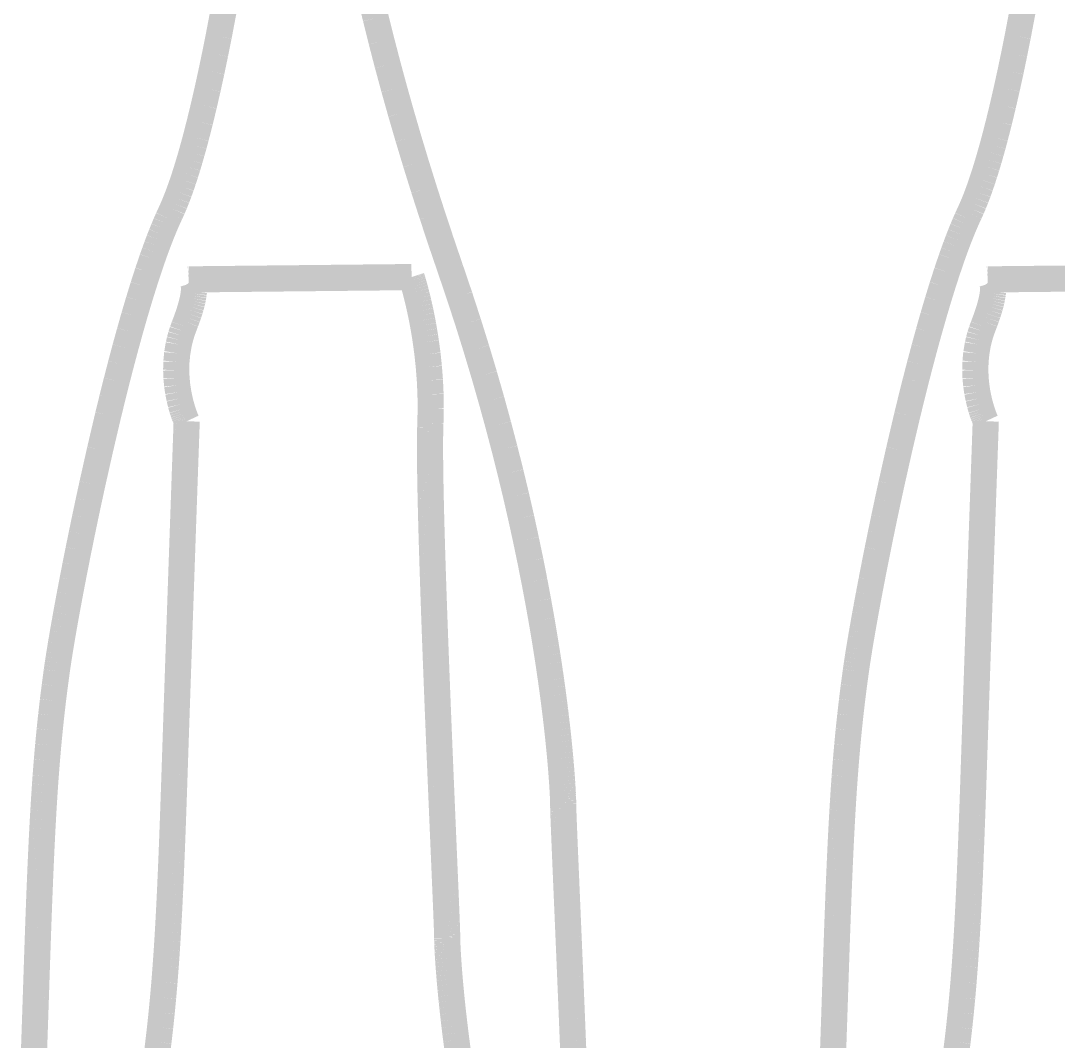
# Model space of a CAD drawing. Extents: x 0 to 49.7, y 1.1 to 69.1.
# Drawn here: x 23.67 to 37.46, y 32.82 to 46.38 of the extents above; entities that cross this region are included whole.
import ezdxf

# ---------------------------------------------------------------- set-up
doc = ezdxf.new("R2010")
doc.units = 0
doc.layers.get('0').update_dxf_attribs({"linetype": 'CONTINUOUS'})

msp = doc.modelspace()

# ---------------------------------------------------------------- linework, layer by layer
at = {"color": 24, "const_width": 0.3477502465248108}
for points in [[(28.321038193242636, 46.716261626169846), (28.39267784008495, 46.41563219712116)], [(26.305782536244138, 46.17493948616057), (26.395936965551435, 46.64963505660731)], [(36.92538250452381, 46.17493948616057), (37.01553693383111, 46.64963505660731)], [(28.39267784008495, 46.41563219712116), (28.4691103549378, 46.10907834279291)], [(26.25841238013805, 45.93908209319013), (26.305782536244138, 46.17493948616057)], [(36.87801234841772, 45.93908209319013), (36.92538250452381, 46.17493948616057)], [(28.4691103549378, 46.10907834279291), (28.55040803542272, 45.7965960834995)], [(26.20962545596242, 45.705986602018186), (26.25841238013805, 45.93908209319013)], [(36.82922542424209, 45.705986602018186), (36.87801234841772, 45.93908209319013)], [(28.55040803542272, 45.7965960834995), (28.636644505723098, 45.47818409267908)], [(26.159503844732512, 45.47698355419318), (26.20962545596242, 45.705986602018186)], [(36.779103813012185, 45.47698355419318), (36.82922542424209, 45.705986602018186)], [(26.10813087111534, 45.25339685845427), (26.159503844732512, 45.47698355419318)], [(28.636644505723098, 45.47818409267908), (28.727892063460455, 45.153838390646044)], [(36.72773083939501, 45.25339685845427), (36.779103813012185, 45.47698355419318)], [(26.05558965250262, 45.036559709473636), (26.10813087111534, 45.25339685845427)], [(36.67518962078229, 45.036559709473636), (36.72773083939501, 45.25339685845427)], [(28.727892063460455, 45.153838390646044), (28.82422433281819, 44.82355632427668)], [(26.001964135387237, 44.82779336286668), (26.05558965250262, 45.036559709473636)], [(36.621564103666906, 44.82779336286668), (36.67518962078229, 45.036559709473636)], [(25.974770197569264, 44.726852617597345), (26.001964135387237, 44.82779336286668)], [(28.82422433281819, 44.82355632427668), (28.925712284855955, 44.487336567009116)], [(36.594370165848936, 44.726852617597345), (36.621564103666906, 44.82779336286668)], [(25.947336234964226, 44.628429686743736), (25.974770197569264, 44.726852617597345)], [(36.5669362032439, 44.628429686743736), (36.594370165848936, 44.726852617597345)], [(25.891790436642225, 44.43979524296766), (25.919672860067028, 44.53268906397684)], [(25.919672860067028, 44.53268906397684), (25.947336234964226, 44.628429686743736)], [(36.5113904049219, 44.43979524296766), (36.539272828346704, 44.53268906397684)], [(36.539272828346704, 44.53268906397684), (36.5669362032439, 44.628429686743736)], [(25.863698499353205, 44.34991537051092), (25.891790436642225, 44.43979524296766)], [(28.925712284855955, 44.487336567009116), (29.03243087031901, 44.145176465719636)], [(36.48329846763288, 44.34991537051092), (36.5113904049219, 44.43979524296766)], [(25.806929610993645, 44.1798634053099), (25.835408323975805, 44.26321659340134)], [(25.835408323975805, 44.26321659340134), (25.863698499353205, 44.34991537051092)], [(36.426529579273314, 44.1798634053099), (36.45500829225548, 44.26321659340134)], [(36.45500829225548, 44.26321659340134), (36.48329846763288, 44.34991537051092)], [(25.749450348756515, 44.02385707711293), (25.778273967823022, 44.10002029990762)], [(25.778273967823022, 44.10002029990762), (25.806929610993645, 44.1798634053099)], [(29.03243087031901, 44.145176465719636), (29.144451060267016, 43.797073367284504)], [(36.369050317036184, 44.02385707711293), (36.39787393610269, 44.10002029990762)], [(36.39787393610269, 44.10002029990762), (36.426529579273314, 44.1798634053099)], [(25.691343042387434, 43.883228254030314), (25.72046969792949, 43.951538230596825)], [(25.72046969792949, 43.951538230596825), (25.749450348756515, 44.02385707711293)], [(36.3109430106671, 43.883228254030314), (36.34006966620916, 43.951538230596825)], [(36.34006966620916, 43.951538230596825), (36.369050317036184, 44.02385707711293)], [(25.63267368833908, 43.755382181058295), (25.662079668063384, 43.81909429420811)], [(25.662079668063384, 43.81909429420811), (25.691343042387434, 43.883228254030314)], [(36.252273656618755, 43.755382181058295), (36.28167963634306, 43.81909429420811)], [(36.28167963634306, 43.81909429420811), (36.3109430106671, 43.883228254030314)], [(25.57344021385854, 43.6179822095499), (25.603121869719974, 43.68830590702425)], [(25.603121869719974, 43.68830590702425), (25.63267368833908, 43.755382181058295)], [(29.144451060267016, 43.797073367284504), (29.261847142164292, 43.443021965456275)], [(36.19304018213821, 43.6179822095499), (36.22272183799964, 43.68830590702425)], [(36.22272183799964, 43.68830590702425), (36.252273656618755, 43.755382181058295)], [(25.51375222611974, 43.468038269066234), (25.5436449711376, 43.544519866708015)], [(25.5436449711376, 43.544519866708015), (25.57344021385854, 43.6179822095499)], [(36.13335219439941, 43.468038269066234), (36.16324493941727, 43.544519866708015)], [(36.16324493941727, 43.544519866708015), (36.19304018213821, 43.6179822095499)], [(25.48377715135626, 43.388654154068504), (25.51375222611974, 43.468038269066234)], [(29.261847142164292, 43.443021965456275), (29.38469075035144, 43.08302226023494)], [(36.10337711963593, 43.388654154068504), (36.13335219439941, 43.468038269066234)], [(25.423646838146308, 43.221624096791096), (25.453737075061504, 43.30647629978757)], [(25.453737075061504, 43.30647629978757), (25.48377715135626, 43.388654154068504)], [(36.04324680642598, 43.221624096791096), (36.073337043341176, 43.30647629978757)], [(36.073337043341176, 43.30647629978757), (36.10337711963593, 43.388654154068504)], [(25.363381630176924, 43.044350328808626), (25.423646838146308, 43.221624096791096)], [(35.9829815984566, 43.044350328808626), (36.04324680642598, 43.221624096791096)], [(25.30310945775776, 42.857748177806464), (25.363381630176924, 43.044350328808626)], [(29.38469075035144, 43.08302226023494), (29.506856485426656, 42.72277581450712)], [(35.92270942603743, 42.857748177806464), (35.9829815984566, 43.044350328808626)], [(25.242959163209743, 42.66273827771745), (25.30310945775776, 42.857748177806464)], [(28.868563999803612, 42.97504675740682), (25.9071028573152, 42.944193581600246)], [(25.9071028573152, 42.944193581600246), (25.909217396924607, 42.944366034642414)], [(25.909217396924607, 42.944366034642414), (25.914932888710773, 42.94418296910534)], [(25.914932888710773, 42.94418296910534), (25.92330880031292, 42.942609666735976)], [(25.92330880031292, 42.942609666735976), (25.933401614606087, 42.938595490538944)], [(25.933401614606087, 42.938595490538944), (25.94427179415089, 42.93110572226119)], [(25.94427179415089, 42.93110572226119), (25.954976485103302, 42.91909237803106)], [(25.954976485103302, 42.91909237803106), (25.96457349690022, 42.90151543334806)], [(25.96457349690022, 42.90151543334806), (25.972122297180867, 42.87733486371171)], [(25.972122297180867, 42.87733486371171), (25.976680695382147, 42.84550268525033)], [(25.976680695382147, 42.84550268525033), (25.977307164221884, 42.80498152658718)], [(28.869407029867464, 42.97247588051658), (28.868563999803612, 42.97504675740682)], [(28.871859842751906, 42.964853456052545), (28.869407029867464, 42.97247588051658)], [(28.875805701013007, 42.95230418082982), (28.871859842751906, 42.964853456052545)], [(28.881128530487764, 42.934963364158406), (28.875805701013007, 42.95230418082982)], [(28.88771358357504, 42.91295570285343), (28.881128530487764, 42.934963364158406)], [(28.895444122830902, 42.8864165062249), (28.88771358357504, 42.91295570285343)], [(28.90420407409235, 42.85547047108792), (28.895444122830902, 42.8864165062249)], [(28.913878026477313, 42.820250253628785), (28.90420407409235, 42.85547047108792)], [(35.86255913148942, 42.66273827771745), (35.92270942603743, 42.857748177806464)], [(39.488163968083285, 42.97504675740682), (36.52670282559487, 42.944193581600246)], [(36.52670282559487, 42.944193581600246), (36.52881736520428, 42.944366034642414)], [(36.52881736520428, 42.944366034642414), (36.534532856990445, 42.94418296910534)], [(36.534532856990445, 42.94418296910534), (36.542908768592596, 42.942609666735976)], [(36.542908768592596, 42.942609666735976), (36.553001582885756, 42.938595490538944)], [(36.553001582885756, 42.938595490538944), (36.56387176243056, 42.93110572226119)], [(36.56387176243056, 42.93110572226119), (36.574576453382974, 42.91909237803106)], [(36.574576453382974, 42.91909237803106), (36.58417346517989, 42.90151543334806)], [(36.58417346517989, 42.90151543334806), (36.59172226546054, 42.87733486371171)], [(36.59172226546054, 42.87733486371171), (36.596280663661815, 42.84550268525033)], [(36.596280663661815, 42.84550268525033), (36.596907132501556, 42.80498152658718)], [(25.968815178456737, 42.72562659595042), (25.962998204688063, 42.69369890503492)], [(25.973060176417913, 42.754728710098014), (25.968815178456737, 42.72562659595042)], [(25.97585192585832, 42.78113790366399), (25.973060176417913, 42.754728710098014)], [(25.977307164221884, 42.80498152658718), (25.97585192585832, 42.78113790366399)], [(28.92434990582279, 42.78088851003377), (28.913878026477313, 42.820250253628785)], [(28.935503637965784, 42.73750993711799), (28.92434990582279, 42.78088851003377)], [(28.94722381202422, 42.69024719106774), (28.935503637965784, 42.73750993711799)], [(29.506856485426656, 42.72277581450712), (29.622294562014343, 42.36819644105747)], [(36.58841514673641, 42.72562659595042), (36.582598172967735, 42.69369890503492)], [(36.59266014469759, 42.754728710098014), (36.58841514673641, 42.72562659595042)], [(36.595451894137994, 42.78113790366399), (36.59266014469759, 42.754728710098014)], [(36.596907132501556, 42.80498152658718), (36.595451894137994, 42.78113790366399)], [(25.18305759901102, 42.46023595622696), (25.242959163209743, 42.66273827771745)], [(25.93494142128841, 42.57967295355026), (25.921660878838775, 42.53514823118497)], [(25.946178726828762, 42.6208520868974), (25.93494142128841, 42.57967295355026)], [(25.955491854387024, 42.65881828741268), (25.946178726828762, 42.6208520868974)], [(25.962998204688063, 42.69369890503492), (25.955491854387024, 42.65881828741268)], [(28.95939369055417, 42.639227621821846), (28.94722381202422, 42.69024719106774)], [(28.97189786267356, 42.584586538690324), (28.95939369055417, 42.639227621821846)], [(28.984620917500326, 42.52644863848828), (28.97189786267356, 42.584586538690324)], [(35.802657567290694, 42.46023595622696), (35.86255913148942, 42.66273827771745)], [(36.55454138956808, 42.57967295355026), (36.541260847118444, 42.53514823118497)], [(36.565778695108435, 42.6208520868974), (36.55454138956808, 42.57967295355026)], [(36.5750918226667, 42.65881828741268), (36.565778695108435, 42.6208520868974)], [(36.582598172967735, 42.69369890503492), (36.5750918226667, 42.65881828741268)], [(25.12353393912298, 42.251161847267824), (25.18305759901102, 42.46023595622696)], [(25.88850313343593, 42.43553935402595), (25.86838980247113, 42.380197846230836)], [(25.90622069367639, 42.48714791673896), (25.88850313343593, 42.43553935402595)], [(25.921660878838775, 42.53514823118497), (25.90622069367639, 42.48714791673896)], [(28.9974454543096, 42.46494392427828), (28.984620917500326, 42.52644863848828)], [(29.010257388781177, 42.400205052246605), (28.9974454543096, 42.46494392427828)], [(35.74313390740265, 42.251161847267824), (35.802657567290694, 42.46023595622696)], [(36.5081031017156, 42.43553935402595), (36.4879897707508, 42.380197846230836)], [(36.52582066195606, 42.48714791673896), (36.5081031017156, 42.43553935402595)], [(36.541260847118444, 42.53514823118497), (36.52582066195606, 42.48714791673896)], [(25.845763300057122, 42.32098808404359), (25.82341139594873, 42.259947666485594)], [(25.86838980247113, 42.380197846230836), (25.845763300057122, 42.32098808404359)], [(29.02293932019019, 42.33236202545582), (29.010257388781177, 42.400205052246605)], [(29.03537650093551, 42.26154219384476), (29.02293932019019, 42.33236202545582)], [(29.622294562014343, 42.36819644105747), (29.73119069877529, 42.0196051678568)], [(36.465363268336795, 42.32098808404359), (36.443011364228404, 42.259947666485594)], [(36.4879897707508, 42.380197846230836), (36.465363268336795, 42.32098808404359)], [(25.064515201843992, 42.03642862540169), (25.12353393912298, 42.251161847267824)], [(25.804097650146776, 42.19927072687803), (25.78767116623935, 42.13905808392246)], [(25.82341139594873, 42.259947666485594), (25.804097650146776, 42.19927072687803)], [(29.047452193573193, 42.18787821359972), (29.03537650093551, 42.26154219384476)], [(29.059050987221177, 42.11150008778324), (29.047452193573193, 42.18787821359972)], [(35.68411517012366, 42.03642862540169), (35.74313390740265, 42.251161847267824)], [(36.423697618426445, 42.19927072687803), (36.40727113451902, 42.13905808392246)], [(36.443011364228404, 42.259947666485594), (36.423697618426445, 42.19927072687803)], [(25.006130063674757, 41.816959577685125), (25.064515201843992, 42.03642862540169)], [(25.7739767364885, 42.07941586256792), (25.754178795606595, 41.96224861259199)], [(25.78767116623935, 42.13905808392246), (25.7739767364885, 42.07941586256792)], [(29.08035291761511, 41.95111079919135), (29.059050987221177, 42.11150008778324)], [(29.73119069877529, 42.0196051678568), (29.833732604213104, 41.677328329123384)], [(35.625730031954426, 41.816959577685125), (35.68411517012366, 42.03642862540169)], [(36.39357670476817, 42.07941586256792), (36.373778763886264, 41.96224861259199)], [(36.40727113451902, 42.13905808392246), (36.39357670476817, 42.07941586256792)], [(25.754178795606595, 41.96224861259199), (25.743480737463496, 41.848596751552655)], [(29.09835568865609, 41.78141965881703), (29.08035291761511, 41.95111079919135)], [(36.373778763886264, 41.96224861259199), (36.36308070574317, 41.848596751552655)], [(24.948506869475505, 41.59367003180349), (25.006130063674757, 41.816959577685125)], [(25.743480737463496, 41.848596751552655), (25.74066046694304, 41.73928805405235)], [(29.11213203360197, 41.603464038037046), (29.09835568865609, 41.78141965881703)], [(35.56810683775518, 41.59367003180349), (35.625730031954426, 41.816959577685125)], [(36.36308070574317, 41.848596751552655), (36.36026043522271, 41.73928805405235)], [(25.74066046694304, 41.73928805405235), (25.744496220569523, 41.63514764156978)], [(25.744496220569523, 41.63514764156978), (25.753766898148175, 41.537000635583645)], [(29.833732604213104, 41.677328329123384), (29.93010732355045, 41.34167899345686)], [(36.36026043522271, 41.73928805405235), (36.364096188849196, 41.63514764156978)], [(36.364096188849196, 41.63514764156978), (36.373366866427844, 41.537000635583645)], [(24.891772305904144, 41.36747796856591), (24.948506869475505, 41.59367003180349)], [(25.753766898148175, 41.537000635583645), (25.76724940964143, 41.445674810696374)], [(29.12075402242968, 41.41828396135188), (29.11213203360197, 41.603464038037046)], [(35.51137227418381, 41.36747796856591), (35.56810683775518, 41.59367003180349)], [(36.373366866427844, 41.537000635583645), (36.3868493779211, 41.445674810696374)], [(24.836056210203, 41.139304021905204), (24.891772305904144, 41.36747796856591)], [(25.76724940964143, 41.445674810696374), (25.78372265485452, 41.3619979415104)], [(25.78372265485452, 41.3619979415104), (25.801963543749885, 41.28679780262816)], [(29.123295051678, 41.22691945326203), (29.12075402242968, 41.41828396135188)], [(29.93010732355045, 41.34167899345686), (30.02050123872905, 41.01298349507548)], [(35.45565617848267, 41.139304021905204), (35.51137227418381, 41.36747796856591)], [(36.3868493779211, 41.445674810696374), (36.403322623134194, 41.3619979415104)], [(36.403322623134194, 41.3619979415104), (36.42156351202956, 41.28679780262816)], [(25.801963543749885, 41.28679780262816), (25.820751639413682, 41.22089686240461)], [(25.820751639413682, 41.22089686240461), (25.829967927955956, 41.19169392955544)], [(25.829967927955956, 41.19169392955544), (25.838863188527416, 41.165125548565925)], [(29.118827854604795, 41.03040523202053), (29.123295051678, 41.22691945326203)], [(36.42156351202956, 41.28679780262816), (36.44035160769335, 41.22089686240461)], [(36.44035160769335, 41.22089686240461), (36.44956789623563, 41.19169392955544)], [(36.44956789623563, 41.19169392955544), (36.45846315680709, 41.165125548565925)], [(24.728187993065536, 40.680669135932206), (24.836056210203, 41.139304021905204)], [(25.838863188527416, 41.165125548565925), (25.847283871592435, 41.141295191261364)], [(25.847283871592435, 41.141295191261364), (25.85507775417725, 41.1203089825908)], [(25.85507775417725, 41.1203089825908), (25.86209128674623, 41.10226508813207)], [(25.86209128674623, 41.10226508813207), (25.868172246325617, 41.08727228595794)], [(25.868172246325617, 41.08727228595794), (25.873167415020244, 41.07543139476998)], [(25.873167415020244, 41.07543139476998), (25.876924901496817, 41.0668458863935)], [(25.876924901496817, 41.0668458863935), (25.879291156219708, 41.061616579530074)], [(25.879291156219708, 41.061616579530074), (25.88011395621515, 41.05985225225246)], [(25.880044311717352, 41.05789159381914), (25.879837368066745, 41.0520626809937)], [(25.88011395621515, 41.05985225225246), (25.880044311717352, 41.05789159381914)], [(35.34778796134521, 40.680669135932206), (35.45565617848267, 41.139304021905204)], [(36.45846315680709, 41.165125548565925), (36.46688383987211, 41.141295191261364)], [(36.46688383987211, 41.141295191261364), (36.474677722456924, 41.1203089825908)], [(36.474677722456924, 41.1203089825908), (36.4816912550259, 41.10226508813207)], [(36.4816912550259, 41.10226508813207), (36.487772214605286, 41.08727228595794)], [(36.487772214605286, 41.08727228595794), (36.49276738329992, 41.07543139476998)], [(36.49276738329992, 41.07543139476998), (36.49652486977649, 41.0668458863935)], [(36.49652486977649, 41.0668458863935), (36.49889112449938, 41.061616579530074)], [(36.49889112449938, 41.061616579530074), (36.49971392449483, 41.05985225225246)], [(36.49964427999702, 41.05789159381914), (36.49943733634642, 41.0520626809937)], [(36.49971392449483, 41.05985225225246), (36.49964427999702, 41.05789159381914)], [(25.875872606299097, 40.940183106603165), (25.874785157212013, 40.90944136199306)], [(25.876842986301785, 40.96759783406119), (25.875872606299097, 40.940183106603165)], [(25.877694307377283, 40.99160860377909), (25.876842986301785, 40.96759783406119)], [(25.878421263278135, 41.01213847516883), (25.877694307377283, 40.99160860377909)], [(25.87902252744248, 41.02910785451864), (25.878421263278135, 41.01213847516883)], [(25.879495778387057, 41.042442454364185), (25.87902252744248, 41.02910785451864)], [(25.879837368066745, 41.0520626809937), (25.879495778387057, 41.042442454364185)], [(29.1146120410046, 40.85322697649218), (29.115583084288218, 40.91839034831997)], [(29.115583084288218, 40.91839034831997), (29.11698393361541, 40.977523169919166)], [(29.11698393361541, 40.977523169919166), (29.118827854604795, 41.03040523202053)], [(30.02050123872905, 41.01298349507548), (30.10510139497158, 40.691560208826346)], [(36.49547257457877, 40.940183106603165), (36.49438512549168, 40.90944136199306)], [(36.49644295458146, 40.96759783406119), (36.49547257457877, 40.940183106603165)], [(36.497294275656955, 40.99160860377909), (36.49644295458146, 40.96759783406119)], [(36.49802123155781, 41.01213847516883), (36.497294275656955, 40.99160860377909)], [(36.49862249572215, 41.02910785451864), (36.49802123155781, 41.01213847516883)], [(36.499095746666725, 41.042442454364185), (36.49862249572215, 41.02910785451864)], [(36.49943733634642, 41.0520626809937), (36.499095746666725, 41.042442454364185)], [(25.870846595041158, 40.79803669674943), (25.869318395775135, 40.754764248782685)], [(25.872269332639085, 40.83829254304001), (25.870846595041158, 40.79803669674943)], [(25.873582628883323, 40.875452193942664), (25.872269332639085, 40.83829254304001)], [(25.874785157212013, 40.90944136199306), (25.873582628883323, 40.875452193942664)], [(29.113906310093554, 40.705692072351475), (29.11405753814592, 40.78225591682875)], [(29.11405753814592, 40.78225591682875), (29.1146120410046, 40.85322697649218)], [(36.49044656332083, 40.79803669674943), (36.488918364054804, 40.754764248782685)], [(36.49186930091876, 40.83829254304001), (36.49044656332083, 40.79803669674943)], [(36.49318259716299, 40.875452193942664), (36.49186930091876, 40.83829254304001)], [(36.49438512549168, 40.90944136199306), (36.49318259716299, 40.875452193942664)], [(24.625927484562883, 40.225111873481055), (24.728187993065536, 40.680669135932206)], [(25.865955561452765, 40.65948261642034), (25.864127559205734, 40.607627313200844)], [(25.86768738796474, 40.708554792851544), (25.865955561452765, 40.65948261642034)], [(25.869318395775135, 40.754764248782685), (25.86768738796474, 40.708554792851544)], [(29.114145754509803, 40.623758305453315), (29.113906310093554, 40.705692072351475)], [(30.10510139497158, 40.691560208826346), (30.184094837500698, 40.377730162680265)], [(35.24552745284255, 40.225111873481055), (35.34778796134521, 40.680669135932206)], [(36.48555552973244, 40.65948261642034), (36.48372752748541, 40.607627313200844)], [(36.48728735624441, 40.708554792851544), (36.48555552973244, 40.65948261642034)], [(36.488918364054804, 40.754764248782685), (36.48728735624441, 40.708554792851544)], [(25.862204707785505, 40.55306582378109), (25.86019032359674, 40.49587508874913)], [(25.864127559205734, 40.607627313200844), (25.862204707785505, 40.55306582378109)], [(29.114761942495104, 40.53667217227977), (29.114145754509803, 40.623758305453315)], [(29.11574160843083, 40.444653882100084), (29.114761942495104, 40.53667217227977)], [(36.48180467606518, 40.55306582378109), (36.47979029187641, 40.49587508874913)], [(36.48372752748541, 40.607627313200844), (36.48180467606518, 40.55306582378109)], [(25.855898895970363, 40.37391895044825), (25.851275827878272, 40.24237442300255)], [(25.86019032359674, 40.49587508874913), (25.855898895970363, 40.37391895044825)], [(29.11707214997929, 40.34792629730722), (29.11574160843083, 40.444653882100084)], [(30.184094837500698, 40.377730162680265), (30.25766861153907, 40.071814384608054)], [(36.475498864250035, 40.37391895044825), (36.47087579615794, 40.24237442300255)], [(36.47979029187641, 40.49587508874913), (36.475498864250035, 40.37391895044825)], [(25.851275827878272, 40.24237442300255), (25.846343670872127, 40.1018649904876)], [(29.118739638240914, 40.24670432092295), (29.11707214997929, 40.34792629730722)], [(29.120730807597077, 40.14121081534026), (29.118739638240914, 40.24670432092295)], [(36.47087579615794, 40.24237442300255), (36.4659436391518, 40.1018649904876)], [(24.577219449363035, 40.00078230309894), (24.625927484562883, 40.225111873481055)], [(25.846343670872127, 40.1018649904876), (25.84112630306547, 39.95301148385521)], [(29.123033055710085, 40.03166333670464), (29.120730807597077, 40.14121081534026)], [(35.19681941764271, 40.00078230309894), (35.24552745284255, 40.225111873481055)], [(36.4659436391518, 40.1018649904876), (36.46072627134514, 39.95301148385521)], [(24.530297463891305, 39.77997342790087), (24.577219449363035, 40.00078230309894)], [(25.84112630306547, 39.95301148385521), (25.83564561272903, 39.79643208093347)], [(29.125632453680375, 39.918284747409054), (29.123033055710085, 40.03166333670464)], [(30.25766861153907, 40.071814384608054), (30.32600909902843, 39.77413390258053)], [(35.14989743217098, 39.77997342790087), (35.19681941764271, 40.00078230309894)], [(36.46072627134514, 39.95301148385521), (36.455245581008704, 39.79643208093347)], [(29.12851639917025, 39.80129260359902), (29.125632453680375, 39.918284747409054)], [(24.48528937554723, 39.56360588181969), (24.530297463891305, 39.77997342790087)], [(25.83564561272903, 39.79643208093347), (25.829925477976346, 39.63274761267422)], [(29.131670963280147, 39.68090446142005), (29.12851639917025, 39.80129260359902)], [(29.135082880391444, 39.55734318326509), (29.131670963280147, 39.68090446142005)], [(30.32600909902843, 39.77413390258053), (30.38930334519144, 39.48500709144477)], [(35.104889343826905, 39.56360588181969), (35.14989743217098, 39.77997342790087)], [(36.455245581008704, 39.79643208093347), (36.44952544625602, 39.63274761267422)], [(24.442322534269643, 39.35259764566449), (24.48528937554723, 39.56360588181969)], [(25.829925477976346, 39.63274761267422), (25.82398845035908, 39.46257625690554)], [(29.138739548166438, 39.43082897840339), (29.135082880391444, 39.55734318326509)], [(35.061922502549315, 39.35259764566449), (35.104889343826905, 39.56360588181969)], [(36.44952544625602, 39.63274761267422), (36.443588418638754, 39.46257625690554)], [(25.82398845035908, 39.46257625690554), (25.817857081428905, 39.28653884457926)], [(29.142627037705573, 39.30157940298046), (29.138739548166438, 39.43082897840339)], [(30.38930334519144, 39.48500709144477), (30.447738395250763, 39.204760285419056)], [(36.443588418638754, 39.46257625690554), (36.43745704970858, 39.28653884457926)], [(24.40152627984017, 39.147864047120656), (24.442322534269643, 39.35259764566449)], [(25.817857081428905, 39.28653884457926), (25.81155458601842, 39.105258859770935)], [(29.151043409444537, 39.03575497752784), (29.142627037705573, 39.30157940298046)], [(35.02112624811984, 39.147864047120656), (35.061922502549315, 39.35259764566449)], [(36.43745704970858, 39.28653884457926), (36.43115455429809, 39.105258859770935)], [(24.363028128017884, 38.950325720121015), (24.40152627984017, 39.147864047120656)], [(30.447738395250763, 39.204760285419056), (30.501501294429072, 38.93370920622674)], [(34.98262809629756, 38.950325720121015), (35.02112624811984, 39.147864047120656)], [(25.81155458601842, 39.105258859770935), (25.805104178960224, 38.91935182718492)], [(29.160224544097446, 38.761626274813665), (29.151043409444537, 39.03575497752784)], [(36.43115455429809, 39.105258859770935), (36.4247041472399, 38.91935182718492)], [(24.326955594561852, 38.76089799235095), (24.363028128017884, 38.950325720121015)], [(25.805104178960224, 38.91935182718492), (25.79852774852506, 38.72943857777304)], [(30.501501294429072, 38.93370920622674), (30.55077908794902, 38.67217488183863)], [(34.946555562841525, 38.76089799235095), (34.98262809629756, 38.950325720121015)], [(36.4247041472399, 38.91935182718492), (36.41812771680473, 38.72943857777304)], [(24.293437355972774, 38.580501497743285), (24.326955594561852, 38.76089799235095)], [(25.79852774852506, 38.72943857777304), (25.791848841185985, 38.536139942487125)], [(29.17006564327713, 38.480954968991824), (29.160224544097446, 38.761626274813665)], [(34.91303732425244, 38.580501497743285), (34.946555562841525, 38.76089799235095)], [(36.41812771680473, 38.72943857777304), (36.41144880946566, 38.536139942487125)], [(24.277675645378878, 38.4939778267996), (24.293437355972774, 38.580501497743285)], [(30.55077908794902, 38.67217488183863), (30.595758157752346, 38.42048099334927)], [(34.89727561365855, 38.4939778267996), (34.91303732425244, 38.580501497743285)], [(24.26260125965018, 38.41005156398341), (24.277675645378878, 38.4939778267996)], [(25.791848841185985, 38.536139942487125), (25.785091666697003, 38.34007409915527)], [(29.18045991875363, 38.19549477484504), (29.17006564327713, 38.480954968991824)], [(34.88220122792985, 38.41005156398341), (34.89727561365855, 38.4939778267996)], [(36.41144880946566, 38.536139942487125), (36.40469163497667, 38.34007409915527)], [(24.23457498717337, 38.25046882500414), (24.248228790967172, 38.32884475298609)], [(24.248228790967172, 38.32884475298609), (24.26260125965018, 38.41005156398341)], [(25.785091666697003, 38.34007409915527), (25.771428742790395, 37.94212941840847)], [(30.595758157752346, 38.42048099334927), (30.616693957072126, 38.29842403634681)], [(30.616693957072126, 38.29842403634681), (30.636625549061716, 38.17894591560576)], [(34.85417495545305, 38.25046882500414), (34.86782875924684, 38.32884475298609)], [(34.86782875924684, 38.32884475298609), (34.88220122792985, 38.41005156398341)], [(36.40469163497667, 38.34007409915527), (36.39102871107007, 37.94212941840847)], [(24.209487049222815, 38.102668608490866), (24.221655767011136, 38.175037864357755)], [(24.221655767011136, 38.175037864357755), (24.23457498717337, 38.25046882500414)], [(29.191301908858847, 37.90700736652718), (29.18045991875363, 38.19549477484504)], [(30.636625549061716, 38.17894591560576), (30.65557548527278, 38.06208908110574)], [(34.82908701750249, 38.102668608490866), (34.84125573529081, 38.175037864357755)], [(34.84125573529081, 38.175037864357755), (34.85417495545305, 38.25046882500414)], [(24.18746545901828, 37.96756889525268), (24.19808475255077, 38.033472488599955)], [(24.19808475255077, 38.033472488599955), (24.209487049222815, 38.102668608490866)], [(30.65557548527278, 38.06208908110574), (30.673567643818853, 37.94789332970263)], [(34.80706542729795, 37.96756889525268), (34.81768472083044, 38.033472488599955)], [(34.81768472083044, 38.033472488599955), (34.82908701750249, 38.102668608490866)], [(24.168637566498596, 37.846087666098704), (24.17764425826654, 37.90506660652181)], [(24.17764425826654, 37.90506660652181), (24.18746545901828, 37.96756889525268)], [(25.771428742790395, 37.94212941840847), (25.75772237398278, 37.54056057065232)], [(29.21390386987839, 37.32796841963285), (29.191301908858847, 37.90700736652718)], [(30.673567643818853, 37.94789332970263), (30.69062523953254, 37.836395805128596)], [(34.78823753477827, 37.846087666098704), (34.79724422654621, 37.90506660652181)], [(34.79724422654621, 37.90506660652181), (34.80706542729795, 37.96756889525268)], [(36.39102871107007, 37.94212941840847), (36.37732234226245, 37.54056057065232)], [(24.153132877265634, 37.739142901838036), (24.160461965737742, 37.79074085205614)], [(24.160461965737742, 37.79074085205614), (24.168637566498596, 37.846087666098704)], [(30.69062523953254, 37.836395805128596), (30.706772150527367, 37.72763895736325)], [(34.772732845545306, 37.739142901838036), (34.78006193401742, 37.79074085205614)], [(34.78006193401742, 37.79074085205614), (34.78823753477827, 37.846087666098704)], [(24.126624854840877, 37.54215907769707), (24.153132877265634, 37.739142901838036)], [(30.706772150527367, 37.72763895736325), (30.722031591635936, 37.62166258326246)], [(30.722031591635936, 37.62166258326246), (30.736426114409912, 37.51850913280587)], [(34.74622482312055, 37.54215907769707), (34.772732845545306, 37.739142901838036)], [(24.10219754469803, 37.34741448998063), (24.126624854840877, 37.54215907769707)], [(25.75772237398278, 37.54056057065232), (25.744156289092164, 37.14032889725394)], [(30.736426114409912, 37.51850913280587), (30.749979596962834, 37.41821309660189)], [(34.7217975129777, 37.34741448998063), (34.74622482312055, 37.54215907769707)], [(36.37732234226245, 37.54056057065232), (36.36375625737183, 37.14032889725394)], [(24.079688940469588, 37.15301746147227), (24.10219754469803, 37.34741448998063)], [(30.749979596962834, 37.41821309660189), (30.762715917408226, 37.32081957775386)], [(34.69928890874926, 37.15301746147227), (34.7217975129777, 37.34741448998063)], [(29.225452254175586, 37.0409349231167), (29.21390386987839, 37.32796841963285)], [(30.762715917408226, 37.32081957775386), (30.77465762729776, 37.22636571999395)], [(30.77465762729776, 37.22636571999395), (30.78582794146404, 37.134893973301764)], [(24.05893885981061, 36.95706835558434), (24.079688940469588, 37.15301746147227)], [(25.744156289092164, 37.14032889725394), (25.737483351281472, 36.942265251756595)], [(30.78582794146404, 37.134893973301764), (30.79625140130152, 37.046444134533196)], [(34.67853882809028, 36.95706835558434), (34.69928890874926, 37.15301746147227)], [(36.36375625737183, 37.14032889725394), (36.35708331956114, 36.942265251756595)], [(24.03978396979173, 36.75766753572923), (24.05893885981061, 36.95706835558434)], [(25.737483351281472, 36.942265251756595), (25.73091421693655, 36.74639573958045)], [(29.23702385330538, 36.75790233717896), (29.225452254175586, 37.0409349231167)], [(30.79625140130152, 37.046444134533196), (30.805950558361882, 36.961053347420396)], [(30.805950558361882, 36.961053347420396), (30.814948627477715, 36.87876671506671)], [(34.6593839380714, 36.75766753572923), (34.67853882809028, 36.95706835558434)], [(36.35708331956114, 36.942265251756595), (36.35051418521623, 36.74639573958045)], [(30.814948627477715, 36.87876671506671), (30.823268823481623, 36.79961872808057)], [(30.823268823481623, 36.79961872808057), (30.830935687768065, 36.723651836441576)], [(24.022063093146613, 36.552918018443044), (24.03978396979173, 36.75766753572923)], [(25.73091421693655, 36.74639573958045), (25.724471769249533, 36.553338538553575)], [(29.248512542318746, 36.48062437660234), (29.23702385330538, 36.75790233717896)], [(30.830935687768065, 36.723651836441576), (30.837971108607785, 36.65090849012936)], [(30.837971108607785, 36.65090849012936), (30.844399627395237, 36.58142583287607)], [(34.641663061426286, 36.552918018443044), (34.6593839380714, 36.75766753572923)], [(36.35051418521623, 36.74639573958045), (36.344071737529205, 36.553338538553575)], [(24.005615052608913, 36.340925473385596), (24.022063093146613, 36.552918018443044)], [(25.724471769249533, 36.553338538553575), (25.718178559772088, 36.36371713275153)], [(30.844399627395237, 36.58142583287607), (30.850243795682108, 36.515246314661326)], [(30.850243795682108, 36.515246314661326), (30.855527491581906, 36.45240707921728)], [(34.62521502088859, 36.340925473385596), (34.641663061426286, 36.552918018443044)], [(36.344071737529205, 36.553338538553575), (36.337778528051764, 36.36371713275153)], [(29.259812196266655, 36.21086536866446), (29.248512542318746, 36.48062437660234)], [(30.855527491581906, 36.45240707921728), (30.86027392992725, 36.392947923399824)], [(30.86027392992725, 36.392947923399824), (30.864506325550725, 36.33691395031229)], [(23.99027701270997, 36.11978761084554), (23.997816858698048, 36.23161677588529)], [(23.997816858698048, 36.23161677588529), (24.005615052608913, 36.340925473385596)], [(25.718178559772088, 36.36371713275153), (25.712007393986028, 36.17925605259604)], [(30.864506325550725, 36.33691395031229), (30.86824789328495, 36.284342303686834)], [(30.86824789328495, 36.284342303686834), (30.871522511243437, 36.23527012725563)], [(30.871522511243437, 36.23527012725563), (30.874352730977865, 36.18974252412201)], [(34.60987698098965, 36.11978761084554), (34.61741682697772, 36.23161677588529)], [(34.61741682697772, 36.23161677588529), (34.62521502088859, 36.340925473385596)], [(36.337778528051764, 36.36371713275153), (36.3316073622657, 36.17925605259604)], [(23.98297395801442, 36.0051965440073), (23.99027701270997, 36.11978761084554)], [(25.712007393986028, 36.17925605259604), (25.705902887933576, 36.00111471315525)], [(29.265358551415304, 36.07935267870347), (29.259812196266655, 36.21086536866446)], [(30.874352730977865, 36.18974252412201), (30.87676309388269, 36.14779663801813)], [(30.87676309388269, 36.14779663801813), (30.878776151509594, 36.10947226579988)], [(30.878776151509594, 36.10947226579988), (30.88041511869117, 36.074811857446875)], [(34.60257392629409, 36.0051965440073), (34.60987698098965, 36.11978761084554)], [(36.3316073622657, 36.17925605259604), (36.32550285621325, 36.00111471315525)], [(23.97588812782391, 35.887607447358974), (23.98297395801442, 36.0051965440073)], [(25.705902887933576, 36.00111471315525), (25.699844148265395, 35.829054333293854)], [(29.270818016761936, 35.950376375024284), (29.265358551415304, 36.07935267870347)], [(30.88041511869117, 36.074811857446875), (30.881703873540946, 36.04385520981499)], [(30.881703873540946, 36.04385520981499), (30.882665630891527, 36.0166394666364)], [(30.882665630891527, 36.0166394666364), (30.88332360557551, 35.9932070778907)], [(30.88332360557551, 35.9932070778907), (30.883701675706423, 35.97359784043379)], [(30.883701675706423, 35.97359784043379), (30.883822392835942, 35.95785155112155)], [(30.883822392835942, 35.95785155112155), (30.884016070867926, 35.940290525180906)], [(34.59548809610358, 35.887607447358974), (34.60257392629409, 36.0051965440073)], [(36.32550285621325, 36.00111471315525), (36.319444116545064, 35.829054333293854)], [(23.96899862878911, 35.76678419288898), (23.97588812782391, 35.887607447358974)], [(25.699844148265395, 35.829054333293854), (25.69381028163214, 35.66283878500025)], [(29.27617732668792, 35.824159320019874), (29.270818016761936, 35.950376375024284)], [(29.2814225522937, 35.70091906983573), (29.27617732668792, 35.824159320019874)], [(30.884016070867926, 35.940290525180906), (30.884587819030816, 35.915359121530166)], [(30.884587819030816, 35.915359121530166), (30.885525698267866, 35.883277549438574)], [(30.885525698267866, 35.883277549438574), (30.886815116398576, 35.84426336505163)], [(30.886815116398576, 35.84426336505163), (30.888442807804314, 35.79853677763858)], [(34.58859859706878, 35.76678419288898), (34.59548809610358, 35.887607447358974)], [(36.319444116545064, 35.829054333293854), (36.31341024991181, 35.66283878500025)], [(23.962286225762995, 35.64249065258572), (23.96899862878911, 35.76678419288898)], [(29.28654175452251, 35.580875833741096), (29.2814225522937, 35.70091906983573)], [(30.888442807804314, 35.79853677763858), (30.890396833428316, 35.746317996468655)], [(30.890396833428316, 35.746317996468655), (30.892662601090098, 35.68782723081109)], [(30.892662601090098, 35.68782723081109), (30.89522750845195, 35.62328468993512)], [(34.58188619404267, 35.64249065258572), (34.58859859706878, 35.76678419288898)], [(23.95572969375577, 35.51448539219015), (23.962286225762995, 35.64249065258572)], [(25.69381028163214, 35.66283878500025), (25.68778238452727, 35.50222928713912)], [(29.291520341193852, 35.46424982100522), (29.28654175452251, 35.580875833741096)], [(30.89522750845195, 35.62328468993512), (30.898078289895256, 35.552907929986254)], [(30.898078289895256, 35.552907929986254), (30.901201016520442, 35.47691716023374)], [(34.57532966203544, 35.51448539219015), (34.58188619404267, 35.64249065258572)], [(36.31341024991181, 35.66283878500025), (36.30738235280694, 35.50222928713912)], [(23.949309134339494, 35.38253493681442), (23.95572969375577, 35.51448539219015)], [(25.68778238452727, 35.50222928713912), (25.681739895241908, 35.34698971169888)], [(29.296346373250966, 35.351261240897315), (29.291520341193852, 35.46424982100522)], [(30.901201016520442, 35.47691716023374), (30.90458374927076, 35.395532589946804)], [(34.568909102619166, 35.38253493681442), (34.57532966203544, 35.51448539219015)], [(36.30738235280694, 35.50222928713912), (36.30133986352158, 35.34698971169888)], [(23.943005312367145, 35.24640315844693), (23.949309134339494, 35.38253493681442)], [(25.681739895241908, 35.34698971169888), (25.675661588786248, 35.196881277544215)], [(29.30100592179429, 35.24212499643919), (29.296346373250966, 35.351261240897315)], [(30.90458374927076, 35.395532589946804), (30.908211895965703, 35.30897442839468)], [(30.908211895965703, 35.30897442839468), (30.912072854267574, 35.21746023172288)], [(34.562605280646814, 35.24640315844693), (34.568909102619166, 35.38253493681442)], [(36.30133986352158, 35.34698971169888), (36.29526155706592, 35.196881277544215)], [(23.93679667120846, 35.10584862282864), (23.943005312367145, 35.24640315844693)], [(25.675661588786248, 35.196881277544215), (25.669528561653742, 35.051667856663535)], [(29.305485057924262, 35.13706660314751), (29.30100592179429, 35.24212499643919)], [(29.30977184258412, 35.036303617167796), (29.305485057924262, 35.13706660314751)], [(30.912072854267574, 35.21746023172288), (30.91615335855776, 35.12121286232438)], [(34.55639663948813, 35.10584862282864), (34.562605280646814, 35.24640315844693)], [(36.29526155706592, 35.196881277544215), (36.289128529933414, 35.051667856663535)], [(23.930663644075953, 34.96063520194796), (23.93679667120846, 35.10584862282864)], [(25.669528561653742, 35.051667856663535), (25.663319920495056, 34.91111332104524)], [(29.3138523468743, 34.94005624776929), (29.30977184258412, 35.036303617167796)], [(30.91615335855776, 35.12121286232438), (30.920440143217615, 35.020449876344664)], [(30.920440143217615, 35.020449876344664), (30.924919279347588, 34.91539148305299)], [(34.55026361235563, 34.96063520194796), (34.55639663948813, 35.10584862282864)], [(36.289128529933414, 35.051667856663535), (36.28291988877473, 34.91111332104524)], [(23.924585337620293, 34.81052676779329), (23.930663644075953, 34.96063520194796)], [(25.663319920495056, 34.91111332104524), (25.657016098522707, 34.77498154267775)], [(29.317713305176177, 34.848542051097496), (29.3138523468743, 34.94005624776929)], [(29.32134145187112, 34.76198388954537), (29.317713305176177, 34.848542051097496)], [(30.924919279347588, 34.91539148305299), (30.92957882789091, 34.80625523859486)], [(34.544185305899965, 34.81052676779329), (34.55026361235563, 34.96063520194796)], [(36.28291988877473, 34.91111332104524), (36.27661606680238, 34.77498154267775)], [(23.91854284833493, 34.65528719235306), (23.924585337620293, 34.81052676779329)], [(25.657016098522707, 34.77498154267775), (25.65059553910643, 34.64303108730202)], [(29.32472418462143, 34.680599319258434), (29.32134145187112, 34.76198388954537)], [(30.92957882789091, 34.80625523859486), (30.93440485994802, 34.69326665848696)], [(34.5381428166146, 34.65528719235306), (34.544185305899965, 34.81052676779329)], [(36.27661606680238, 34.77498154267775), (36.2701955073861, 34.64303108730202)], [(23.91251495123006, 34.494677694491926), (23.91854284833493, 34.65528719235306)], [(25.65059553910643, 34.64303108730202), (25.644039007099206, 34.51502582690646)], [(29.327846911246624, 34.60460854950592), (29.32472418462143, 34.680599319258434)], [(29.330697692689924, 34.534231789557055), (29.327846911246624, 34.60460854950592)], [(30.93440485994802, 34.69326665848696), (30.93938344661937, 34.57664064575108)], [(30.93938344661937, 34.57664064575108), (30.944502648848175, 34.456597409656446)], [(34.53211491950973, 34.494677694491926), (34.5381428166146, 34.65528719235306)], [(36.2701955073861, 34.64303108730202), (36.263638975378875, 34.51502582690646)], [(23.906481084596805, 34.328462146198326), (23.91251495123006, 34.494677694491926)], [(25.644039007099206, 34.51502582690646), (25.637326604073092, 34.390732286603196)], [(29.333262600051782, 34.469689248681085), (29.330697692689924, 34.534231789557055)], [(29.335528367713557, 34.411198483023526), (29.333262600051782, 34.469689248681085)], [(30.944502648848175, 34.456597409656446), (30.94974787445395, 34.33335715947231)], [(34.52608105287648, 34.328462146198326), (34.53211491950973, 34.494677694491926)], [(36.263638975378875, 34.51502582690646), (36.25692657235277, 34.390732286603196)], [(23.900422344928625, 34.15640176633692), (23.906481084596805, 34.328462146198326)], [(25.637326604073092, 34.390732286603196), (25.63043710503829, 34.2699090321332)], [(29.337482393337563, 34.3589797018536), (29.335528367713557, 34.411198483023526)], [(29.3391100847433, 34.31325311444054), (29.337482393337563, 34.3589797018536)], [(29.34039950287401, 34.274238930053606), (29.3391100847433, 34.31325311444054)], [(30.94974787445395, 34.33335715947231), (30.955107184379937, 34.20714010446789)], [(34.520022313208294, 34.15640176633692), (34.52608105287648, 34.328462146198326)], [(36.25692657235277, 34.390732286603196), (36.25003707331796, 34.2699090321332)], [(25.63043710503829, 34.2699090321332), (25.62335127484778, 34.152319935484876)], [(29.341337382111057, 34.24215735796201), (29.34039950287401, 34.274238930053606)], [(29.34190913027395, 34.217225954311274), (29.341337382111057, 34.24215735796201)], [(29.34210280830593, 34.19966492837063), (29.34190913027395, 34.217225954311274)], [(29.34222352543545, 34.18391863905839), (29.34210280830593, 34.19966492837063)], [(29.342601595566368, 34.16430940160148), (29.34222352543545, 34.18391863905839)], [(29.343259570250353, 34.14087701285578), (29.342601595566368, 34.16430940160148)], [(30.955107184379937, 34.20714010446789), (30.96056664972657, 34.07816380078871)], [(36.25003707331796, 34.2699090321332), (36.24295124312745, 34.152319935484876)], [(23.894317838876173, 33.978260426896135), (23.900422344928625, 34.15640176633692)], [(25.61604822015223, 34.03772886864663), (25.608508374164153, 33.92589970360688)], [(25.62335127484778, 34.152319935484876), (25.61604822015223, 34.03772886864663)], [(29.34422132760093, 34.11366126967719), (29.343259570250353, 34.14087701285578)], [(29.34551008245071, 34.082704622045306), (29.34422132760093, 34.11366126967719)], [(29.34714904963228, 34.04804421369229), (29.34551008245071, 34.082704622045306)], [(29.349162107259183, 34.009719841474045), (29.34714904963228, 34.04804421369229)], [(30.96056664972657, 34.07816380078871), (30.966113004875222, 33.94665111082772)], [(34.51391780715584, 33.978260426896135), (34.520022313208294, 34.15640176633692)], [(36.2356481884319, 34.03772886864663), (36.228108342443825, 33.92589970360688)], [(36.24295124312745, 34.152319935484876), (36.2356481884319, 34.03772886864663)], [(23.888146673090112, 33.79379934674065), (23.894317838876173, 33.978260426896135)], [(25.608508374164153, 33.92589970360688), (25.600710180253287, 33.81659100610658)], [(29.35157247016401, 33.96777395537016), (29.349162107259183, 34.009719841474045)], [(29.354402689898443, 33.92224635223654), (29.35157247016401, 33.96777395537016)], [(29.35767730785693, 33.87317417580534), (29.354402689898443, 33.92224635223654)], [(30.966113004875222, 33.94665111082772), (30.97741265882313, 33.67689210288984)], [(34.507746641369785, 33.79379934674065), (34.51391780715584, 33.978260426896135)], [(36.228108342443825, 33.92589970360688), (36.22031014853296, 33.81659100610658)], [(23.881853463612668, 33.6041779409386), (23.888146673090112, 33.79379934674065)], [(25.600710180253287, 33.81659100610658), (25.584262139715587, 33.60459846104913)], [(29.36141887559115, 33.82060252917989), (29.35767730785693, 33.87317417580534)], [(29.365651271214627, 33.76456855609236), (29.36141887559115, 33.82060252917989)], [(29.37039770955997, 33.70510940027489), (29.365651271214627, 33.76456855609236)], [(34.50145343189234, 33.6041779409386), (34.507746641369785, 33.79379934674065)], [(36.22031014853296, 33.81659100610658), (36.20386210799526, 33.60459846104913)], [(29.375681405459773, 33.64227016483085), (29.37039770955997, 33.70510940027489)], [(29.381525573746636, 33.5760906466161), (29.375681405459773, 33.64227016483085)], [(30.97741265882313, 33.67689210288984), (30.988901347836492, 33.39961414231321)], [(23.87541101592565, 33.41112073991173), (23.881853463612668, 33.6041779409386)], [(25.584262139715587, 33.60459846104913), (25.56654126307047, 33.39984894376294)], [(29.38795409253409, 33.50660798936281), (29.381525573746636, 33.5760906466161)], [(29.39498951337381, 33.4338646430506), (29.38795409253409, 33.50660798936281)], [(34.49501098420532, 33.41112073991173), (34.50145343189234, 33.6041779409386)], [(36.20386210799526, 33.60459846104913), (36.18614123135014, 33.39984894376294)], [(23.868841881580728, 33.21525122773558), (23.87541101592565, 33.41112073991173)], [(25.56654126307047, 33.39984894376294), (25.54738637305159, 33.20044812390783)], [(29.402656377660257, 33.35789775141161), (29.39498951337381, 33.4338646430506)], [(29.41097657366416, 33.27874976442547), (29.402656377660257, 33.35789775141161)], [(30.988901347836492, 33.39961414231321), (31.000472946966294, 33.11658155637547)], [(34.4884418498604, 33.21525122773558), (34.49501098420532, 33.41112073991173)], [(36.18614123135014, 33.39984894376294), (36.16698634133126, 33.20044812390783)], [(23.862168943770037, 33.01718758223824), (23.868841881580728, 33.21525122773558)], [(25.54738637305159, 33.20044812390783), (25.526636292392613, 33.004499018019914)], [(29.419974642779994, 33.196463132071784), (29.41097657366416, 33.27874976442547)], [(29.42967379984035, 33.111072344958984), (29.419974642779994, 33.196463132071784)], [(34.48176891204971, 33.01718758223824), (34.4884418498604, 33.21525122773558)], [(36.16698634133126, 33.20044812390783), (36.14623626067228, 33.004499018019914)], [(29.440097259677835, 33.02262250619041), (29.42967379984035, 33.111072344958984)], [(31.000472946966294, 33.11658155637547), (31.012021331263487, 32.82954805985932)], [(23.84860285887942, 32.616955908839856), (23.862168943770037, 33.01718758223824)], [(25.526636292392613, 33.004499018019914), (25.50412768816417, 32.810101989511544)], [(29.451267573844113, 32.93115075949823), (29.440097259677835, 33.02262250619041)], [(29.46320928373365, 32.836696901738314), (29.451267573844113, 32.93115075949823)], [(34.46820282715909, 32.616955908839856), (34.48176891204971, 33.01718758223824)], [(36.14623626067228, 33.004499018019914), (36.12372765644384, 32.810101989511544)], [(25.50412768816417, 32.810101989511544), (25.479700378021324, 32.6153574017951)], [(29.475945604179042, 32.73930338289029), (29.46320928373365, 32.836696901738314)], [(31.012021331263487, 32.82954805985932), (31.034623292283026, 32.25050911296499)], [(36.12372765644384, 32.810101989511544), (36.09930034630099, 32.6153574017951)], [(29.489499086731964, 32.63900734668631), (29.475945604179042, 32.73930338289029)]]:
    msp.add_lwpolyline(points, dxfattribs=at)

doc.saveas('drawing.dxf')
